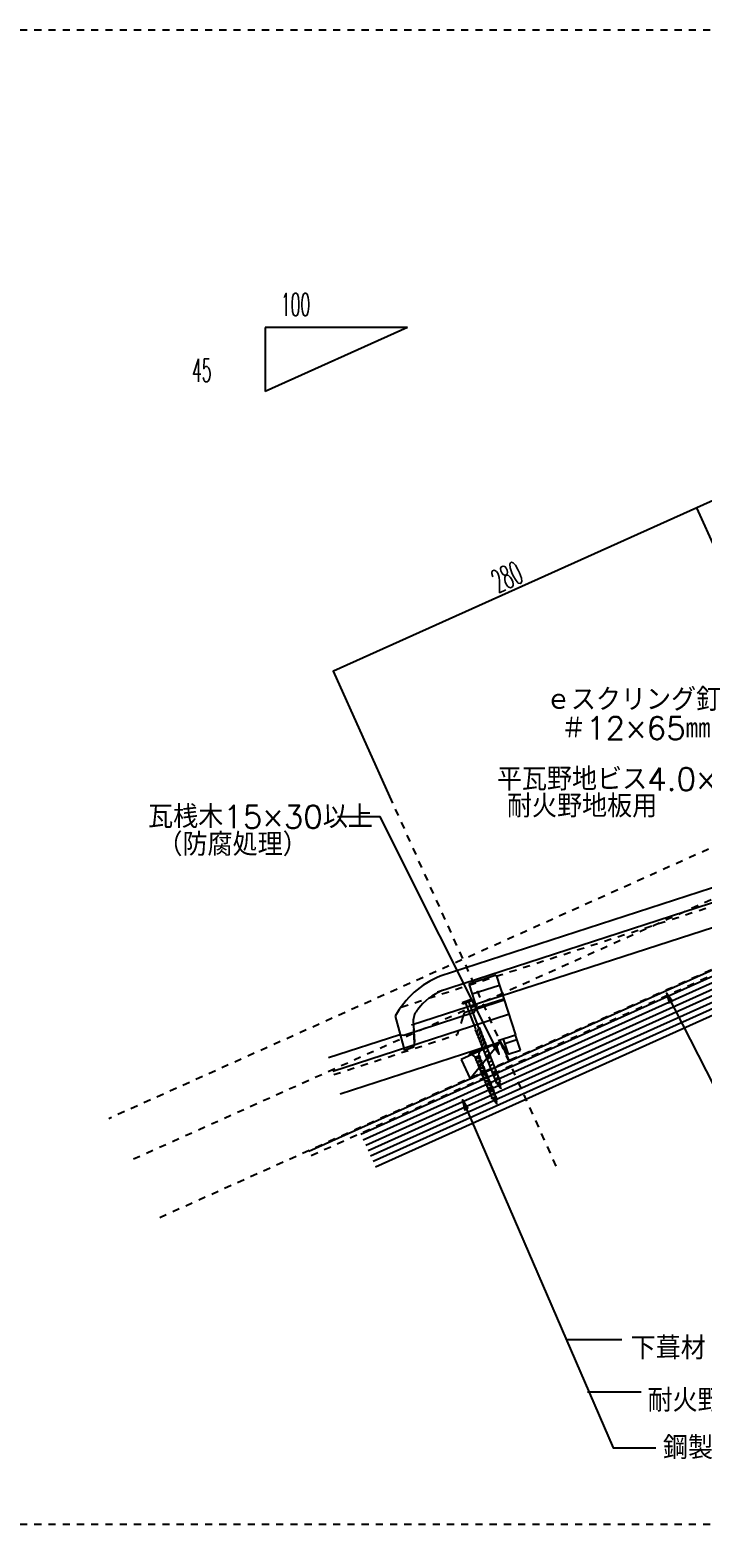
# Model space of a CAD drawing. Extents: x -1727 to 4652, y -2317 to 2357.
# Drawn here: x 90 to 562, y -1050 to 0 of the extents above; entities that cross this region are included whole.
import ezdxf

# ---------------------------------------------------------------- set-up
doc = ezdxf.new("R2010")
doc.units = 0
doc.header["$LTSCALE"] = 5
doc.linetypes.add('DOT', pattern=[2, 1, -1])
for name, color, linetype in [('0-1', 7, 'CONTINUOUS'), ('0-2', 7, 'CONTINUOUS'), ('0-3', 7, 'CONTINUOUS'), ('0-4', 7, 'CONTINUOUS'), ('0-A', 7, 'CONTINUOUS'), ('0-F', 7, 'CONTINUOUS')]:
    doc.layers.add(name, color=color, linetype=linetype)
doc.styles.get("Standard").update_dxf_attribs({"font": 'txt.shx', "bigfont": 'extfont.shx'})

msp = doc.modelspace()

# ---------------------------------------------------------------- linework, layer by layer
at = {"layer": '0-1', "color": 7, "linetype": 'CONTINUOUS'}
for p, q in [((286.1582, -787.996), (962.9691, -483.435)), ((420.7004, -710.9981), (399.4562, -737.0752))]:
    msp.add_line(p, q, dxfattribs=at)
at = {"layer": '0-1', "color": 7, "linetype": 'DOT'}
msp.add_line((287.8407, -790.9279), (964.6516, -486.3669), dxfattribs=at)
at = {"layer": '0-1', "color": 4, "linetype": 'CONTINUOUS'}
for p, q in [((400.2932, -681.2351), (393.9329, -683.6967)), ((394.2177, -684.4326), (400.578, -681.971)), ((400.578, -681.971), (400.2932, -681.2351)), ((393.9329, -683.6967), (394.2177, -684.4326)), ((396.382, -683.977), (395.6551, -683.8763)), ((396.382, -683.977), (395.6551, -683.8763)), ((398.6717, -683.0908), (396.382, -683.977)), ((403.3829, -702.0661), (396.382, -683.977)), ((398.6717, -683.0908), (399.1406, -682.5273)), ((405.6722, -701.179), (398.6717, -683.0908)), ((403.427, -701.9951), (403.1156, -702.7399)), ((405.6722, -701.179), (404.0309, -705.1049)), ((406.5904, -703.5514), (404.949, -707.4772)), ((406.5904, -703.5514), (404.949, -707.4772)), ((407.5086, -705.9238), (405.8672, -709.8495)), ((407.5086, -705.9238), (405.8672, -709.8495)), ((408.4267, -708.2961), (406.7853, -712.2219)), ((408.4267, -708.2961), (406.7853, -712.2219)), ((409.3449, -710.6685), (407.7035, -714.5943)), ((409.3449, -710.6685), (407.7035, -714.5943)), ((410.263, -713.0408), (409.4639, -714.9521)), ((410.263, -713.0408), (409.4639, -714.9521)), ((410.5463, -713.5228), (420.5123, -739.2734)), ((399.0833, -719.5768), (406.7803, -716.3618)), ((399.3545, -720.2259), (399.0833, -719.5768)), ((407.0515, -717.011), (399.3545, -720.2259)), ((403.0682, -722.1639), (402.6869, -722.664)), ((402.6869, -722.664), (406.8805, -722.2738)), ((402.9467, -721.9423), (405.7473, -720.7725)), ((402.9467, -721.9423), (403.0495, -722.1885)), ((404.0366, -724.4823), (403.3706, -722.888)), ((404.0366, -724.4823), (403.6552, -724.9824)), ((405.7473, -720.7725), (406.3085, -722.116)), ((406.4991, -722.7738), (406.8805, -722.2738)), ((407.19, -724.4278), (406.4991, -722.7738)), ((406.7803, -716.3618), (407.0515, -717.011)), ((407.9026, -715.5563), (411.2918, -714.2447)), ((407.9463, -714.529), (417.9123, -740.2797)), ((411.3347, -714.5184), (408.3422, -716.6654)), ((412.2408, -716.8598), (409.2483, -719.0068)), ((413.147, -719.2012), (410.1545, -721.3482)), ((414.0532, -721.5425), (411.0606, -723.6894)), ((414.9593, -723.8839), (411.9668, -726.0308)), ((403.6552, -724.9824), (407.8488, -724.5922)), ((405.005, -726.8007), (404.339, -725.2064)), ((405.005, -726.8007), (404.6236, -727.3007)), ((404.6236, -727.3007), (408.8172, -726.9105)), ((405.9733, -729.1191), (405.3074, -727.5248)), ((405.9733, -729.1191), (405.592, -729.6191)), ((405.592, -729.6191), (409.7856, -729.2289)), ((406.9417, -731.4375), (406.2758, -729.8432)), ((406.9417, -731.4375), (406.5604, -731.9375)), ((406.5604, -731.9375), (410.754, -731.5473)), ((407.9101, -733.7559), (407.2441, -732.1616)), ((407.4675, -725.0922), (407.8488, -724.5922)), ((408.1584, -726.7462), (407.4675, -725.0922)), ((407.9101, -733.7559), (407.5287, -734.2559)), ((407.5287, -734.2559), (411.7223, -733.8657)), ((408.8784, -736.0743), (408.2125, -734.4799)), ((408.4359, -727.4106), (408.8172, -726.9105)), ((409.1267, -729.0646), (408.4359, -727.4106)), ((409.4043, -729.729), (409.7856, -729.2289)), ((410.0951, -731.3829), (409.4043, -729.729)), ((410.3726, -732.0474), (410.754, -731.5473)), ((411.0635, -733.7013), (410.3726, -732.0474)), ((411.341, -734.3657), (411.7223, -733.8657)), ((412.0318, -736.0197), (411.341, -734.3657)), ((415.8655, -726.2253), (412.8729, -728.3722)), ((416.7716, -728.5665), (413.7791, -730.7135)), ((417.6778, -730.9079), (414.6853, -733.0549)), ((418.5839, -733.2493), (415.5914, -735.3963)), ((408.8784, -736.0743), (408.4971, -736.5743)), ((408.4971, -736.5743), (412.6907, -736.1841)), ((409.8468, -738.3927), (409.1809, -736.7983)), ((409.8468, -738.3927), (409.4655, -738.8927)), ((409.4655, -738.8927), (413.6591, -738.5025)), ((410.8152, -740.711), (410.1492, -739.1167)), ((410.8152, -740.711), (410.4338, -741.2111)), ((410.4338, -741.2111), (414.6274, -740.8209)), ((411.7835, -743.0294), (411.1176, -741.4351)), ((411.7835, -743.0294), (411.4022, -743.5295)), ((411.4022, -743.5295), (415.5958, -743.1393)), ((412.7519, -745.3478), (412.086, -743.7535)), ((412.3094, -736.6841), (412.6907, -736.1841)), ((413.0002, -738.3381), (412.3094, -736.6841)), ((412.7519, -745.3478), (412.3706, -745.8478)), ((412.3706, -745.8478), (416.5642, -745.4576)), ((413.2777, -739.0025), (413.6591, -738.5025)), ((413.9686, -740.6565), (413.2777, -739.0025)), ((414.2461, -741.3209), (414.6274, -740.8209)), ((414.937, -742.9749), (414.2461, -741.3209)), ((415.2145, -743.6393), (415.5958, -743.1393)), ((415.9053, -745.2933), (415.2145, -743.6393)), ((416.1828, -745.9577), (416.5642, -745.4576)), ((419.4901, -735.5906), (416.4976, -737.7376)), ((420.9367, -744.0225), (418.1386, -740.1924)), ((419.5741, -740.5017), (420.9367, -744.0225)), ((420.9367, -744.0225), (420.4283, -739.3062)), ((413.7203, -747.6662), (413.0544, -746.0719)), ((413.7203, -747.6662), (413.339, -748.1662)), ((413.339, -748.1662), (417.5326, -747.776)), ((414.6887, -749.9846), (414.0227, -748.3903)), ((414.6887, -749.9846), (414.3073, -750.4846)), ((414.3073, -750.4846), (418.2975, -750.0623)), ((416.5511, -752.4715), (415.218, -750.6812)), ((416.8737, -747.6116), (416.1828, -745.9577)), ((416.2559, -752.7427), (418.4891, -752.4643)), ((418.2924, -754.8104), (416.8653, -752.8936)), ((417.1512, -748.2761), (417.5326, -747.776)), ((417.3794, -748.8222), (417.1512, -748.2761)), ((417.5431, -749.8961), (417.3794, -748.8222)), ((417.9155, -752.3381), (417.6528, -750.6235)), ((417.6548, -750.6283), (418.2975, -750.0623)), ((417.9763, -752.7717), (418.4891, -752.4643)), ((418.2924, -754.8104), (417.9811, -752.7688))]:
    msp.add_line(p, q, dxfattribs=at)
at = {"layer": '0-1', "color": 3, "linetype": 'CONTINUOUS'}
for p, q in [((420.6089, -711.0452), (393.2747, -723.4081)), ((420.7004, -710.9981), (426.7904, -724.7123)), ((393.2747, -723.4081), (399.4562, -737.0752)), ((399.4562, -737.0752), (426.7904, -724.7123))]:
    msp.add_line(p, q, dxfattribs=at)
at = {"layer": '0-1', "color": 4, "linetype": 'CONTINUOUS'}
for centre, radius, start, end in [((405.4094, -702.599), 2.2981, 183.5154, 239.817), ((404.9568, -702.8199), 1.79, 335.8763, 426.4387), ((406.3247, -704.9639), 2.2981, 183.5154, 239.817), ((407.2429, -707.3363), 2.2981, 183.5154, 239.817), ((408.161, -709.7086), 2.2981, 183.5154, 239.817), ((405.8749, -705.1922), 1.79, 335.8763, 426.4387), ((409.0792, -712.081), 2.2981, 183.5154, 239.817), ((406.793, -707.5645), 1.79, 335.8763, 426.4387), ((407.7112, -709.9368), 1.79, 335.8763, 426.4387), ((408.6294, -712.3093), 1.79, 335.8763, 426.4387), ((409.5475, -714.6816), 1.79, 14.0306, 66.4387), ((399.7655, -723.983), 3.7795, 32.6805, 96.244), ((403.324, -721.8749), 1.0142, 231.0819, 275.9133), ((403.3655, -722.0129), 0.3335, 206.9354, 268.7778), ((402.9685, -708.2518), 14.0999, 271.5848, 277.0489), ((406.0425, -741.3405), 18.641, 93.5081, 98.061), ((404.3339, -724.3313), 0.3335, 206.9354, 268.7778), ((407.3172, -742.2306), 20.1563, 93.2798, 97.4642), ((403.5843, -701.5281), 21.2472, 273.5551, 277.2727), ((409.4349, -719.9442), 3.7795, 129.0957, 192.6593), ((408.2856, -744.549), 20.1563, 93.2798, 97.4642), ((406.1301, -723.8789), 1.7719, 64.9433, 88.9027), ((406.2482, -722.8729), 0.2698, 21.5537, 84.5104), ((407.0984, -726.1973), 1.7719, 64.9433, 88.9027), ((409.9973, -714.4533), 2.2981, 183.5154, 207.9698), ((404.2924, -724.1933), 1.0142, 231.0819, 275.9133), ((403.9369, -710.5702), 14.0999, 271.5848, 277.0489), ((407.0108, -743.6589), 18.641, 93.5081, 98.061), ((405.2607, -726.5117), 1.0142, 231.0819, 275.9133), ((405.3023, -726.6496), 0.3335, 206.9354, 268.7778), ((404.9052, -712.8886), 14.0999, 271.5848, 277.0489), ((407.9792, -745.9773), 18.641, 93.5081, 98.061), ((406.2291, -728.83), 1.0142, 231.0819, 275.9133), ((404.5527, -703.8465), 21.2472, 273.5551, 277.2727), ((406.2707, -728.968), 0.3335, 206.9354, 268.7778), ((405.8736, -715.207), 14.0999, 271.5848, 277.0489), ((408.9476, -748.2957), 18.641, 93.5081, 98.061), ((407.1975, -731.1484), 1.0142, 231.0819, 275.9133), ((409.2539, -746.8674), 20.1563, 93.2798, 97.4642), ((405.5211, -706.1649), 21.2472, 273.5551, 277.2727), ((407.239, -731.2864), 0.3335, 206.9354, 268.7778), ((406.842, -717.5253), 14.0999, 271.5848, 277.0489), ((407.2166, -725.1913), 0.2698, 21.5537, 84.5104), ((409.9159, -750.6141), 18.641, 93.5081, 98.061), ((408.1659, -733.4668), 1.0142, 231.0819, 275.9133), ((410.2223, -749.1858), 20.1563, 93.2798, 97.4642), ((406.4894, -708.4833), 21.2472, 273.5551, 277.2727), ((408.2074, -733.6048), 0.3335, 206.9354, 268.7778), ((408.0668, -728.5157), 1.7719, 64.9433, 88.9027), ((407.8103, -719.8437), 14.0999, 271.5848, 277.0489), ((408.185, -727.5097), 0.2698, 21.5537, 84.5104), ((410.8843, -752.9325), 18.641, 93.5081, 98.061), ((411.1907, -751.5041), 20.1563, 93.2798, 97.4642), ((407.4578, -710.8016), 21.2472, 273.5551, 277.2727), ((409.0352, -730.834), 1.7719, 64.9433, 88.9027), ((409.1534, -729.8281), 0.2698, 21.5537, 84.5104), ((412.159, -753.8225), 20.1563, 93.2798, 97.4642), ((408.4262, -713.12), 21.2472, 273.5551, 277.2727), ((410.0035, -733.1524), 1.7719, 64.9433, 88.9027), ((410.1217, -732.1465), 0.2698, 21.5537, 84.5104), ((410.9719, -735.4708), 1.7719, 64.9433, 88.9027), ((411.0901, -734.4648), 0.2698, 21.5537, 84.5104), ((409.1342, -735.7852), 1.0142, 231.0819, 275.9133), ((409.1758, -735.9232), 0.3335, 206.9354, 268.7778), ((408.7787, -722.1621), 14.0999, 271.5848, 277.0489), ((411.8527, -755.2509), 18.641, 93.5081, 98.061), ((410.1026, -738.1036), 1.0142, 231.0819, 275.9133), ((410.1441, -738.2416), 0.3335, 206.9354, 268.7778), ((409.7471, -724.4805), 14.0999, 271.5848, 277.0489), ((412.8211, -757.5692), 18.641, 93.5081, 98.061), ((411.071, -740.422), 1.0142, 231.0819, 275.9133), ((413.1274, -756.1409), 20.1563, 93.2798, 97.4642), ((409.3946, -715.4384), 21.2472, 273.5551, 277.2727), ((411.1125, -740.56), 0.3335, 206.9354, 268.7778), ((410.7154, -726.7989), 14.0999, 271.5848, 277.0489), ((413.7894, -759.8876), 18.641, 93.5081, 98.061), ((412.0393, -742.7404), 1.0142, 231.0819, 275.9133), ((414.0958, -758.4593), 20.1563, 93.2798, 97.4642), ((410.3629, -717.7568), 21.2472, 273.5551, 277.2727), ((412.0809, -742.8783), 0.3335, 206.9354, 268.7778), ((411.9403, -737.7892), 1.7719, 64.9433, 88.9027), ((411.6838, -729.1173), 14.0999, 271.5848, 277.0489), ((412.0585, -736.7832), 0.2698, 21.5537, 84.5104), ((414.7578, -762.206), 18.641, 93.5081, 98.061), ((415.0642, -760.7777), 20.1563, 93.2798, 97.4642), ((411.3313, -720.0752), 21.2472, 273.5551, 277.2727), ((413.0492, -745.1967), 0.3335, 206.9354, 268.7778), ((412.9087, -740.1076), 1.7719, 64.9433, 88.9027), ((412.6522, -731.4357), 14.0999, 271.5848, 277.0489), ((413.0268, -739.1016), 0.2698, 21.5537, 84.5104), ((416.0325, -763.0961), 20.1563, 93.2798, 97.4642), ((412.2997, -722.3936), 21.2472, 273.5551, 277.2727), ((413.877, -742.426), 1.7719, 64.9433, 88.9027), ((413.9952, -741.42), 0.2698, 21.5537, 84.5104), ((417.0009, -765.4145), 20.1563, 93.2798, 97.4642), ((414.8454, -744.7444), 1.7719, 64.9433, 88.9027), ((414.9636, -743.7384), 0.2698, 21.5537, 84.5104), ((415.8138, -747.0628), 1.7719, 64.9433, 88.9027), ((418.7243, -740.9593), 0.9653, 28.3196, 127.3888), ((420.5107, -740.2679), 0.9653, 94.9262, 193.9954), ((413.0077, -745.0588), 1.0142, 231.0819, 275.9133), ((415.7262, -764.5244), 18.641, 93.5081, 98.061), ((413.9761, -747.3771), 1.0142, 231.0819, 275.9133), ((414.0176, -747.5151), 0.3335, 206.9354, 268.7778), ((413.6206, -733.7541), 14.0999, 271.5848, 277.0489), ((416.6945, -766.8428), 18.641, 93.5081, 98.061), ((414.9444, -749.6955), 1.0142, 231.0819, 275.9133), ((413.268, -724.712), 21.2472, 273.5551, 277.2727), ((414.986, -749.8335), 0.3335, 206.9354, 268.7778), ((414.5889, -736.0724), 14.0999, 271.5848, 277.0489), ((417.6629, -769.1612), 18.641, 93.5081, 98.061), ((417.9693, -767.7328), 20.1563, 93.2798, 97.4642), ((414.2364, -727.0303), 21.2472, 273.5551, 277.2727), ((415.9319, -746.0568), 0.2698, 21.5537, 84.5104), ((333.8993, -730.6111), 85.2785, 344.9583, 345.1329), ((416.9344, -751.3085), 1.5866, 244.6803, 267.503), ((415.4551, -739.3477), 10.7529, 274.6094, 281.1902), ((415.0185, -736.4093), 16.1352, 274.6369, 278.0841), ((393.429, -525.9386), 225.8005, 275.8701, 276.1028), ((416.7821, -749.3811), 1.7719, 64.9433, 88.9027), ((416.4412, -747.9084), 5.0032, 274.8629, 281.702), ((416.9003, -748.3752), 0.2698, 21.5537, 84.5104), ((417.8542, -755.8031), 3.4656, 88.9879, 99.4107), ((417.4039, -750.7274), 0.2698, 21.5537, 83.5019), ((417.8174, -754.13), 1.3709, 83.1187, 105.2898), ((417.5508, -751.6568), 1.7607, 64.9051, 90.2895), ((417.8967, -753.7896), 1.4517, 65.9148, 89.2579)]:
    msp.add_arc(centre, radius, start, end, dxfattribs=at)
at = {"layer": '0-2', "color": 2, "linetype": 'CONTINUOUS'}
for p, q in [((681.8085, -576.984), (376.4537, -676.1063)), ((358.2326, -699.2584), (676.1015, -596.1584)), ((604.5888, -591.5168), (378.3917, -664.943)), ((417.755, -664.2958), (398.5449, -670.5265)), ((398.727, -671.088), (404.1848, -687.915)), ((420.0757, -671.4508), (400.8656, -677.6815)), ((417.742, -664.3), (431.354, -706.2322)), ((423.5371, -681.6162), (395.1885, -690.8187)), ((403.4331, -688.1588), (423.3949, -681.6843)), ((423.1887, -681.0485), (403.9786, -687.2793)), ((426.4973, -691.9036), (303.0243, -731.9846)), ((402.3803, -690.6029), (352.8301, -706.6743)), ((395.1885, -690.8187), (394.3672, -693.4354)), ((402.3803, -690.6029), (403.4331, -688.1588)), ((346.8287, -693.0397), (353.3136, -717.0797)), ((359.541, -695.9863), (360.3373, -711.2737)), ((360.4028, -712.2482), (359.8771, -702.3423)), ((349.2777, -706.4364), (299.9309, -722.455)), ((308.1006, -747.6287), (420.7903, -711.0781)), ((352.8301, -706.6743), (349.2777, -706.4364)), ((431.4076, -706.3974), (419.1415, -710.3792)), ((426.1298, -719.8785), (420.1648, -710.047)), ((422.6739, -709.2325), (426.1298, -719.8785)), ((432.3088, -709.806), (423.7608, -712.5808)), ((434.8635, -717.0433), (431.4076, -706.3974)), ((359.157, -715.1537), (353.3136, -717.0797)), ((426.1298, -719.8785), (434.8635, -717.0433))]:
    msp.add_line(p, q, dxfattribs=at)
at = {"layer": '0-2', "color": 2, "linetype": 'DOT'}
for p, q in [((351.1137, -686.6844), (645.7469, -591.0425)), ((394.3672, -693.4354), (390.4357, -705.9621)), ((303.7151, -734.1128), (390.4357, -705.9621))]:
    msp.add_line(p, q, dxfattribs=at)
at = {"layer": '0-2', "color": 2, "linetype": 'CONTINUOUS'}
for centre, radius, start, end in [((402.2976, -723.575), 63.3182, 112.1821, 151.1674), ((395.1257, -712.6629), 40.5271, 112.0714, 143.0198), ((370.9991, -696.2624), 11.4753, 135.9538, 177.6759), ((357.2616, -712.4574), 3.202, 298.1619, 360.3977)]:
    msp.add_arc(centre, radius, start, end, dxfattribs=at)
at = {"layer": '0-3', "color": 7, "linetype": 'CONTINUOUS'}
for p, q in [((355.4675, -209.0623), (255.4675, -254.0623)), ((255.4675, -209.0623), (255.4675, -254.0623)), ((355.4675, -209.0623), (255.4675, -209.0623)), ((814.1723, -220.9171), (558.8335, -335.8175)), ((558.8335, -335.8175), (303.4947, -450.7178)), ((600.5838, -428.5976), (558.8335, -335.8175)), ((345.245, -543.4979), (303.4947, -450.7178)), ((467.3985, -920.2468), (506.0767, -920.2468)), ((481.83, -957.0109), (519.6591, -957.0109))]:
    msp.add_line(p, q, dxfattribs=at)
for points in [[(419.9065, -719.6687), (336.184, -552.949), (306.184, -552.949)], [(537.349, -676.9929), (598.8907, -797.0743), (628.8907, -797.0743)], [(541.8821, -683.0973), (537.349, -676.9929), (539.6572, -684.2375)], [(415.4237, -713.5273), (419.9065, -719.6687), (417.6578, -712.4054)], [(394.0073, -751.8698), (499.9574, -996.3208), (529.9574, -996.3208)], [(398.1368, -758.2541), (394.0073, -751.8698), (395.843, -759.2483)]]:
    msp.add_lwpolyline(points, dxfattribs=at)
at = {"layer": '0-3', "color": 7}
for p in [(558.8335, -335.8175), (303.4947, -450.7178)]:
    msp.add_point(p, dxfattribs=at)
at = {"layer": '0-4', "color": 3, "linetype": 'CONTINUOUS'}
for p, q in [((322.7071, -776.0624), (1055.804, -446.1696)), ((324.4169, -779.8621), (1057.5139, -449.9692)), ((326.1268, -783.6618), (1059.2238, -453.7689)), ((327.8366, -787.4615), (1060.9337, -457.5685)), ((329.5465, -791.2611), (1062.6436, -461.3682)), ((331.2563, -795.0608), (1064.3535, -465.1678)), ((332.9662, -798.8605), (1066.0634, -468.9675))]:
    msp.add_line(p, q, dxfattribs=at)
at = {"layer": '0-A', "color": 7, "linetype": 'DOT'}
for p, q in [((-1726.8095, 0), (4652.0253, 0)), ((-1726.8095, -1050), (4652.0253, -1050))]:
    msp.add_line(p, q, dxfattribs=at)
at = {"layer": '0-F', "color": 1, "linetype": 'DOT'}
for p, q in [((1068.7156, -350.2826), (145.5156, -765.1209)), ((1097.8593, -373.54), (159.1066, -795.3669)), ((1116.3035, -414.5865), (177.5507, -836.4134)), ((459.9414, -798.3823), (345.7534, -544.6279))]:
    msp.add_line(p, q, dxfattribs=at)

# ---------------------------------------------------------------- texts
at = {"layer": '0-3', "color": 7, "width": 0.5}
for s, rotation, p in [('100', 359.9954, (266.4963, -201.0187)), ('45', 359.9954, (204.0219, -247.2647)), ('280', 24.2276, (419.1951, -395.9122))]:
    msp.add_text(s, height=16, rotation=rotation, dxfattribs=at).set_placement(p)
at = {"layer": '0-3', "color": 7}
for s, p in [('ｅスクリング釘', (452.658, -478.5765)), ('＃12×65㎜', (463.3742, -498.6888)), ('平瓦野地ビス4.0×40', (418.2785, -534.5141)), ('瓦桟木15×30以上', (173.184, -560.949)), ('耐火野地板用', (425.353, -553.4274)), ('（防腐処理）', (179.7329, -580.3902)), ('下葺材：ゴムアスルーフィング', (512.2805, -934.322)), ('耐火野地板：硬質木片セメン板ｔ＝25', (524.1433, -971.0255)), ('鋼製：Ｃ-100×50×20×2.3', (534.9574, -1004.3208))]:
    msp.add_text(s, height=16, dxfattribs=at).set_placement(p)

doc.saveas('drawing.dxf')
